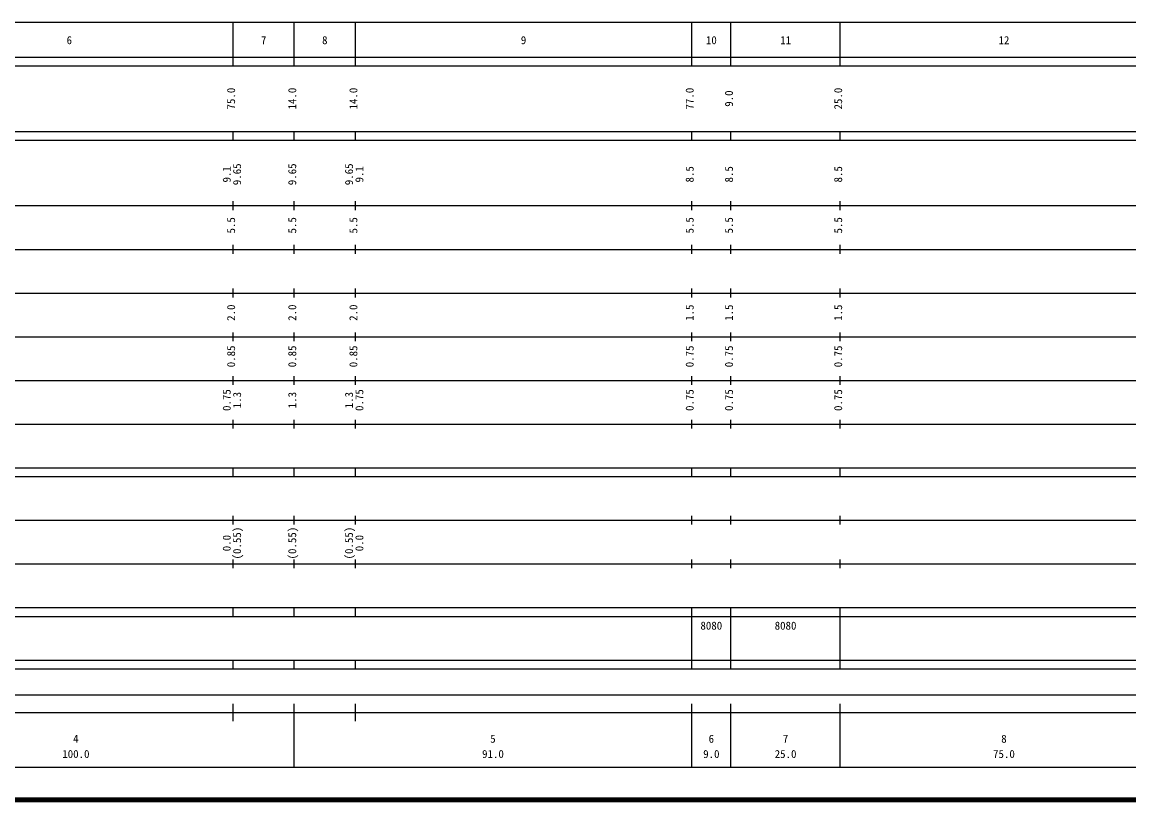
# Model space of a CAD drawing. Units: millimetres on the paper, enlarged 1000 times. Extents: x 40000 to 680000, y 20000 to 380000.
# Drawn here: x 205695 to 459101, y 20000 to 198000 of the extents above; entities that cross this region are included whole.
import ezdxf
from ezdxf.enums import TextEntityAlignment as Align

# ---------------------------------------------------------------- set-up
doc = ezdxf.new("R2010")
doc.units = ezdxf.units.MM
doc.header["$LTSCALE"] = 1000
doc.layers.add('M-TTL', color=2, linetype='Continuous', lineweight=140)
doc.layers.add('M-TTL-BAND', color=7, linetype='Continuous', lineweight=25)
doc.styles.add('ＭＳ ゴシック', font='')
doc.styles.get('ＭＳ ゴシック').set_extended_font_data('MS Gothic')

msp = doc.modelspace()

# ---------------------------------------------------------------- linework, layer by layer
at = {"layer": 'M-TTL'}
msp.add_line((40000, 20000), (680000, 20000), dxfattribs=at)
at = {"layer": 'M-TTL-BAND'}
for p, q in [((68000, 198000), (579000, 198000)), ((254000, 188000), (254000, 198000)), ((268000, 188000), (268000, 198000)), ((282000, 188000), (282000, 198000)), ((359000, 188000), (359000, 198000)), ((368000, 188000), (368000, 198000)), ((393000, 188000), (393000, 198000)), ((40000, 190000), (579000, 190000)), ((40000, 188000), (579000, 188000)), ((40000, 173000), (579000, 173000)), ((254000, 171000), (254000, 173000)), ((268000, 171000), (268000, 173000)), ((282000, 171000), (282000, 173000)), ((359000, 171000), (359000, 173000)), ((368000, 171000), (368000, 173000)), ((393000, 171000), (393000, 173000)), ((40000, 171000), (579000, 171000)), ((40000, 156000), (579000, 156000)), ((254000, 155000), (254000, 157000)), ((268000, 155000), (268000, 157000)), ((282000, 155000), (282000, 157000)), ((359000, 155000), (359000, 157000)), ((368000, 155000), (368000, 157000)), ((393000, 155000), (393000, 157000)), ((254000, 145000), (254000, 147000)), ((268000, 145000), (268000, 147000)), ((282000, 145000), (282000, 147000)), ((359000, 145000), (359000, 147000)), ((368000, 145000), (368000, 147000)), ((393000, 145000), (393000, 147000)), ((46000, 146000), (579000, 146000)), ((254000, 135000), (254000, 137000)), ((268000, 135000), (268000, 137000)), ((282000, 135000), (282000, 137000)), ((359000, 135000), (359000, 137000)), ((368000, 135000), (368000, 137000)), ((393000, 135000), (393000, 137000)), ((52000, 136000), (579000, 136000)), ((254000, 125000), (254000, 127000)), ((268000, 125000), (268000, 127000)), ((282000, 125000), (282000, 127000)), ((359000, 125000), (359000, 127000)), ((368000, 125000), (368000, 127000)), ((393000, 125000), (393000, 127000)), ((46000, 126000), (579000, 126000)), ((254000, 115000), (254000, 117000)), ((268000, 115000), (268000, 117000)), ((282000, 115000), (282000, 117000)), ((359000, 115000), (359000, 117000)), ((368000, 115000), (368000, 117000)), ((393000, 115000), (393000, 117000)), ((52000, 116000), (579000, 116000)), ((254000, 105000), (254000, 107000)), ((268000, 105000), (268000, 107000)), ((282000, 105000), (282000, 107000)), ((359000, 105000), (359000, 107000)), ((368000, 105000), (368000, 107000)), ((393000, 105000), (393000, 107000)), ((46000, 106000), (579000, 106000)), ((40000, 96000), (579000, 96000)), ((40000, 94000), (579000, 94000)), ((254000, 94000), (254000, 96000)), ((268000, 94000), (268000, 96000)), ((282000, 94000), (282000, 96000)), ((359000, 94000), (359000, 96000)), ((368000, 94000), (368000, 96000)), ((393000, 94000), (393000, 96000)), ((49000, 84000), (579000, 84000)), ((254000, 83000), (254000, 85000)), ((268000, 83000), (268000, 85000)), ((282000, 83000), (282000, 85000)), ((359000, 83000), (359000, 85000)), ((368000, 83000), (368000, 85000)), ((393000, 83000), (393000, 85000)), ((40000, 74000), (579000, 74000)), ((254000, 73000), (254000, 75000)), ((268000, 73000), (268000, 75000)), ((282000, 73000), (282000, 75000)), ((359000, 73000), (359000, 75000)), ((368000, 73000), (368000, 75000)), ((393000, 73000), (393000, 75000)), ((40000, 64000), (579000, 64000)), ((254000, 62000), (254000, 64000)), ((268000, 62000), (268000, 64000)), ((282000, 62000), (282000, 64000)), ((359000, 62000), (359000, 64000)), ((368000, 62000), (368000, 64000)), ((393000, 62000), (393000, 64000)), ((40000, 62000), (579000, 62000)), ((359000, 52000), (359000, 62000)), ((368000, 52000), (368000, 62000)), ((368000, 52000), (368000, 62000)), ((393000, 52000), (393000, 62000)), ((40000, 52000), (579000, 52000)), ((254000, 50000), (254000, 52000)), ((268000, 50000), (268000, 52000)), ((282000, 50000), (282000, 52000)), ((359000, 50000), (359000, 52000)), ((368000, 50000), (368000, 52000)), ((393000, 50000), (393000, 52000)), ((40000, 50000), (579000, 50000)), ((71000, 44000), (565000, 44000)), ((254000, 38000), (254000, 42000)), ((268000, 27500), (268000, 42000)), ((282000, 38000), (282000, 42000)), ((359000, 27500), (359000, 42000)), ((368000, 27500), (368000, 42000)), ((393000, 27500), (393000, 42000)), ((40000, 40000), (579000, 40000)), ((68000, 27500), (579000, 27500))]:
    msp.add_line(p, q, dxfattribs=at)

# ---------------------------------------------------------------- texts
at = {"layer": 'M-TTL-BAND', "style": 'ＭＳ ゴシック'}
for s, p in [('6', (216500, 192405)), ('7', (261000, 192405)), ('8', (275000, 192405)), ('9', (320500, 192405)), ('10', (363500, 192405)), ('11', (380500, 192405)), ('12', (430500, 192405)), ('4', (218000, 32523)), ('5', (313500, 32523)), ('6', (363500, 32523)), ('7', (380500, 32523)), ('8', (430500, 32523)), ('100.0', (218000, 29033)), ('91.0', (313500, 29033)), ('9.0', (363500, 29033)), ('25.0', (380500, 29033)), ('75.0', (430500, 29033))]:
    msp.add_text(s, height=1833, dxfattribs=at).set_placement(p, align=Align.BOTTOM_CENTER)
for s, p in [('75.0', (255000, 180500)), ('14.0', (269000, 180500)), ('14.0', (283000, 180500)), ('77.0', (360000, 180500)), ('25.0', (394000, 180500)), ('9.0', (369000, 180500)), ('9.1', (254000, 163174)), ('9.65', (256370, 163174)), ('9.65', (269000, 163174)), ('9.65', (282000, 163174)), ('9.1', (284370, 163174)), ('8.5', (360000, 163174)), ('8.5', (369000, 163174)), ('8.5', (394000, 163174)), ('5.5', (255000, 151500)), ('5.5', (269000, 151500)), ('5.5', (283000, 151500)), ('5.5', (360000, 151500)), ('5.5', (369000, 151500)), ('5.5', (394000, 151500)), ('2.0', (255000, 131500)), ('2.0', (269000, 131500)), ('2.0', (283000, 131500)), ('1.5', (360000, 131500)), ('1.5', (369000, 131500)), ('1.5', (394000, 131500)), ('0.85', (255000, 121500)), ('0.85', (269000, 121500)), ('0.85', (283000, 121500)), ('0.75', (360000, 121500)), ('0.75', (369000, 121500)), ('0.75', (394000, 121500)), ('0.75', (254000, 111500)), ('1.3', (256370, 111500)), ('1.3', (269000, 111500)), ('1.3', (282000, 111500)), ('0.75', (284370, 111500)), ('0.75', (360000, 111500)), ('0.75', (369000, 111500)), ('0.75', (394000, 111500)), ('(0.55)', (256370, 78764)), ('(0.55)', (269000, 78764)), ('(0.55)', (282000, 78764)), ('0.0', (254000, 78764)), ('0.0', (284370, 78764))]:
    msp.add_text(s, height=1833, rotation=90, dxfattribs=at).set_placement(p, align=Align.BOTTOM_CENTER)
for p in [(361000, 58405), (378000, 58405)]:
    msp.add_text('8080', height=1833, dxfattribs=at).set_placement(p, align=Align.BOTTOM_LEFT)

doc.saveas('drawing.dxf')
